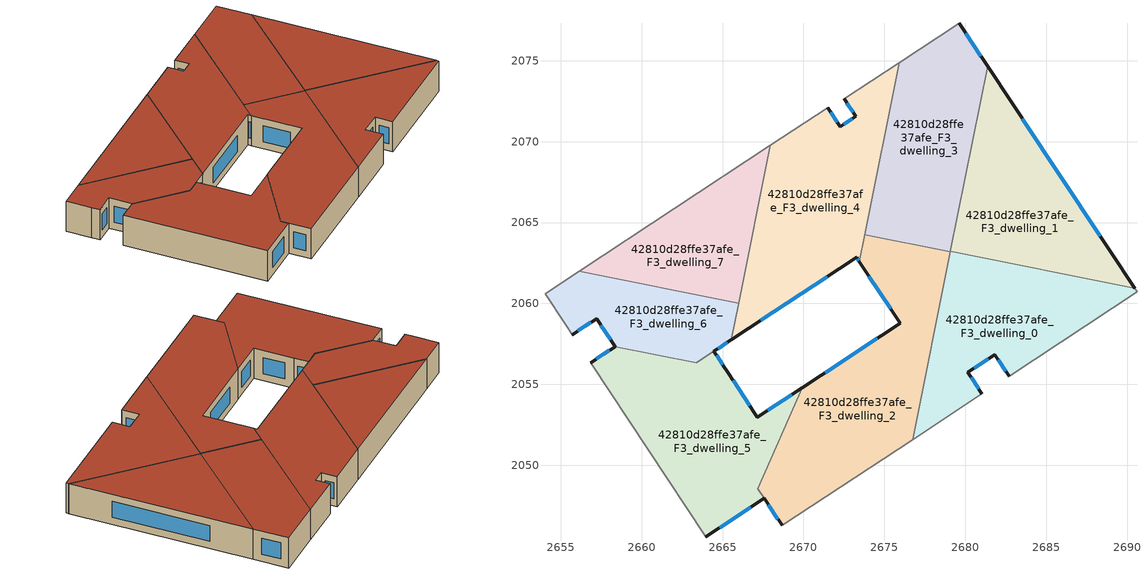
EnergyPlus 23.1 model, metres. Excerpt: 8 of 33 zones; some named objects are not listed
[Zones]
42810d28ffe37afe_F3_dwelling_0
 floor to 42810d28ffe37afe_F2_dwelling_0 (EU_floor_Construction): 2690.47,2060.93 2690.61,2060.71 2682.7,2055.51 2681.82,2056.84 2680.15,2055.75 2681.03,2054.41 2676.75,2051.59 2679.08,2063.21 z9
 wall outside (EU_wall_Construction): 2681.03,2054.41 2680.15,2055.75 2681.82,2056.84 2682.7,2055.51 z9:12
 wall to 42810d28ffe37afe_F3_dwelling_1 (EU_wall_Construction): 2690.47,2060.93 2679.08,2063.21 z9:12
 wall adiabatic (EU_wall_Construction): 2682.7,2055.51 2690.61,2060.71 2690.47,2060.93 / 2676.75,2051.59 2681.03,2054.41 z9:12
 wall to 42810d28ffe37afe_F3_dwelling_2 (EU_wall_Construction): 2679.08,2063.18 2676.75,2051.59 z9:12
 wall to 42810d28ffe37afe_F3_dwelling_3 (EU_wall_Construction): 2679.08,2063.21 2679.08,2063.18 z9:12
 window (EU_Window_Construction): 2682.03,2056.53 2682.5,2055.83 / 2680.54,2056 2681.43,2056.58 / 2680.82,2054.72 2680.35,2055.43 z9.7:11.3
 roof outside (EU_roof_Construction): 2682.7,2055.51 2690.61,2060.71 2690.47,2060.93 2679.08,2063.21 2676.75,2051.59 2681.03,2054.41 2680.15,2055.75 2681.82,2056.84 z12
42810d28ffe37afe_F3_dwelling_1
 floor to 42810d28ffe37afe_F2_dwelling_1 (EU_floor_Construction): 2681.38,2074.65 2690.47,2060.93 2679.08,2063.21 z9
 wall outside (EU_wall_Construction): 2690.47,2060.93 2681.38,2074.65 z9:12
 wall to 42810d28ffe37afe_F3_dwelling_3 (EU_wall_Construction): 2681.38,2074.65 2679.08,2063.21 z9:12
 window (EU_Window_Construction): 2688.33,2064.15 2683.51,2071.43 z9.7:11.3
 roof outside (EU_roof_Construction): 2690.47,2060.93 2681.38,2074.65 2679.08,2063.21 z12
42810d28ffe37afe_F3_dwelling_2
 floor to 42810d28ffe37afe_F2_dwelling_2 (EU_floor_Construction): 2679.08,2063.18 2676.75,2051.59 2668.68,2046.29 2667.18,2048.55 2669.92,2054.8 2675.97,2058.78 2673.46,2062.57 2673.79,2064.25 z9
 wall outside (EU_wall_Construction): 2673.46,2062.57 2675.97,2058.78 2669.92,2054.8 / 2667.58,2047.96 2668.68,2046.29 z9:12
 wall to 42810d28ffe37afe_F3_dwelling_3 (EU_wall_Construction): 2679.08,2063.18 2673.79,2064.25 z9:12
 wall adiabatic (EU_wall_Construction): 2668.68,2046.29 2676.75,2051.59 z9:12
 wall to 42810d28ffe37afe_F3_dwelling_4 (EU_wall_Construction): 2673.8,2064.25 2673.46,2062.57 z9:12
 wall to 42810d28ffe37afe_F3_dwelling_5 (EU_wall_Construction): 2669.92,2054.79 2667.18,2048.55 2667.58,2047.96 z9:12
 window (EU_Window_Construction): 2674.55,2057.85 2671.34,2055.73 / 2674.05,2061.68 2675.38,2059.67 / 2667.84,2047.57 2668.42,2046.68 z9.7:11.3
 roof outside (EU_roof_Construction): 2676.75,2051.59 2679.08,2063.18 2673.79,2064.25 2673.46,2062.57 2675.97,2058.78 2669.92,2054.8 2667.18,2048.55 2668.68,2046.29 z12
42810d28ffe37afe_F3_dwelling_3
 floor to 42810d28ffe37afe_F2_dwelling_3 (EU_floor_Construction): 2679.62,2077.31 2681.38,2074.65 2679.08,2063.18 2673.79,2064.25 2675.93,2074.88 z9
 wall outside (EU_wall_Construction): 2681.38,2074.65 2679.62,2077.31 z9:12
 wall adiabatic (EU_wall_Construction): 2679.62,2077.31 2675.93,2074.88 z9:12
 wall to 42810d28ffe37afe_F3_dwelling_4 (EU_wall_Construction): 2675.93,2074.88 2673.8,2064.25 z9:12
 window (EU_Window_Construction): 2680.96,2075.27 2680.03,2076.68 z9.7:11.3
 roof outside (EU_roof_Construction): 2679.08,2063.18 2681.38,2074.65 2679.62,2077.31 2675.93,2074.88 2673.79,2064.25 z12
42810d28ffe37afe_F3_dwelling_4
 floor to 42810d28ffe37afe_F2_dwelling_4 (EU_floor_Construction): 2675.93,2074.88 2673.46,2062.57 2673.28,2062.84 2665.55,2057.76 2667.96,2069.77 2671.49,2072.09 2672.26,2070.92 2673.24,2071.56 2672.52,2072.63 z9
 wall outside (EU_wall_Construction): 2665.55,2057.76 2673.28,2062.84 2673.46,2062.57 / 2672.52,2072.63 2673.24,2071.56 2672.26,2070.92 2671.49,2072.09 z9:12
 wall adiabatic (EU_wall_Construction): 2675.93,2074.88 2672.52,2072.63 / 2671.49,2072.09 2667.96,2069.77 z9:12
 wall to 42810d28ffe37afe_F3_dwelling_7 (EU_wall_Construction): 2667.96,2069.77 2666,2060.01 z9:12
 wall to 42810d28ffe37afe_F3_dwelling_6 (EU_wall_Construction): 2666,2060.01 2665.55,2057.76 z9:12
 window (EU_Window_Construction): 2673.32,2062.78 2673.42,2062.63 / 2667.36,2058.95 2671.46,2061.65 / 2672.08,2071.19 2671.67,2071.82 / 2673.01,2071.41 2672.49,2071.07 / 2672.69,2072.38 2673.07,2071.81 z9.7:11.3
 roof outside (EU_roof_Construction): 2673.46,2062.57 2675.93,2074.88 2672.52,2072.63 2673.24,2071.56 2672.26,2070.92 2671.49,2072.09 2667.96,2069.77 2665.55,2057.76 2673.28,2062.84 z12
42810d28ffe37afe_F3_dwelling_5
 floor to 42810d28ffe37afe_F2_dwelling_5 (EU_floor_Construction): 2669.92,2054.79 2667.18,2048.55 2667.58,2047.96 2663.98,2045.59 2656.85,2056.34 2658.37,2057.34 2663.38,2056.33 2664.46,2057.04 2665.17,2055.97 2665.19,2055.95 2667.16,2052.97 z9
 wall outside (EU_wall_Construction): 2663.98,2045.59 2667.58,2047.96 / 2658.37,2057.34 2656.85,2056.34 / 2669.92,2054.79 2667.16,2052.97 2665.19,2055.95 2665.17,2055.97 2664.46,2057.04 z9:12
 wall adiabatic (EU_wall_Construction): 2656.85,2056.34 2663.98,2045.59 z9:12
 wall to 42810d28ffe37afe_F3_dwelling_6 (EU_wall_Construction): 2664.46,2057.04 2663.38,2056.33 2658.37,2057.34 z9:12
 window (EU_Window_Construction): 2664.82,2046.15 2666.73,2047.4 / 2658.01,2057.1 2657.21,2056.58 / 2665.01,2056.22 2664.63,2056.79 / 2666.69,2053.67 2665.65,2055.25 / 2669.27,2054.37 2667.81,2053.4 z9.7:11.3
 roof outside (EU_roof_Construction): 2667.58,2047.96 2667.18,2048.55 2669.92,2054.79 2667.16,2052.97 2665.19,2055.95 2665.17,2055.97 2664.46,2057.04 2663.38,2056.33 2658.37,2057.34 2656.85,2056.34 2663.98,2045.59 z12
42810d28ffe37afe_F3_dwelling_6
 floor to 42810d28ffe37afe_F2_dwelling_6 (EU_floor_Construction): 2666,2060.01 2665.55,2057.76 2663.38,2056.33 2658.37,2057.34 2657.22,2059.07 2655.71,2058.07 2655.31,2058.67 2654.03,2060.6 2656.14,2061.99 z9
 wall outside (EU_wall_Construction): 2655.71,2058.07 2657.22,2059.07 2658.37,2057.34 / 2664.47,2057.05 2665.55,2057.76 z9:12
 wall adiabatic (EU_wall_Construction): 2656.14,2061.99 2654.03,2060.6 2655.31,2058.67 2655.71,2058.07 z9:12
 wall to 42810d28ffe37afe_F3_dwelling_7 (EU_wall_Construction): 2666,2060.01 2656.14,2061.99 z9:12
 window (EU_Window_Construction): 2657.49,2058.66 2658.1,2057.75 / 2656.06,2058.31 2656.86,2058.83 / 2664.72,2057.21 2665.29,2057.59 z9.7:11.3
 roof outside (EU_roof_Construction): 2665.55,2057.76 2666,2060.01 2656.14,2061.99 2654.03,2060.6 2655.31,2058.67 2655.71,2058.07 2657.22,2059.07 2658.37,2057.34 2663.38,2056.33 z12
42810d28ffe37afe_F3_dwelling_7
 floor to 42810d28ffe37afe_F2_dwelling_7 (EU_floor_Construction): 2667.96,2069.77 2666,2060.01 2656.14,2061.99 z9
 wall adiabatic (EU_wall_Construction): 2667.96,2069.77 2656.14,2061.99 z9:12
 roof outside (EU_roof_Construction): 2666,2060.01 2667.96,2069.77 2656.14,2061.99 z12
[Building]
EU S2 Campaign: North Axis=0; Terrain=City; Solar Distribution=FullExterior
[Site:Location]
Budapest.Ferenc.Liszt.Intl.AP: Latitude=47.437; Longitude=19.256; Time Zone=1; Elevation=185
[SizingPeriod:WeatherFileDays]
AnnualSizingPeriod: Begin Month=1; Begin Day of Month=1; End Month=12; End Day of Month=31; Day of Week for Start Day=Monday; Use Weather File Daylight Saving Period=No; Use Weather File Rain and Snow Indicators=No
[MATERIAL]
EU_InternalMass_Material: Roughness=MediumRough; Thickness=0.1; Conductivity=1; Density=1800; Specific Heat=900; Thermal Absorptance=0.9; Solar Absorptance=0.7; Visible Absorptance=0.7
[MATERIAL:NOMASS] Roughness=MediumRough; Thermal Absorptance=0.9; Solar Absorptance=0.7; Visible Absorptance=0.7
Name | Thermal Resistance
EU_wall_NoMass | 0.832559
EU_roof_NoMass | 1.39638
EU_floor_NoMass | 0.872794
[WINDOWMATERIAL:SIMPLEGLAZINGSYSTEM]
EU_Window_SimpleGlazing: UFactor=2.79869; Solar Heat Gain Coefficient=0.75; Visible Transmittance=0.75
[CONSTRUCTION]
EU_wall_Construction: EU_wall_NoMass
EU_roof_Construction: EU_roof_NoMass
EU_floor_Construction: EU_floor_NoMass
EU_Window_Construction: EU_Window_SimpleGlazing
EU_InternalMass_Construction: EU_InternalMass_Material
[ZONE] Type=1; Multiplier=1; Ceiling Height=autocalculate; Floor Area=autocalculate; Part of Total Floor Area=Yes
Name | Volume
42810d28ffe37afe_F3_dwelling_0; 42810d28ffe37afe_F3_dwelling_3 | 203.219
42810d28ffe37afe_F3_dwelling_1 | 203.178
42810d28ffe37afe_F3_dwelling_2 | 272.839
42810d28ffe37afe_F3_dwelling_4 | 244.125
42810d28ffe37afe_F3_dwelling_5 | 226.716
42810d28ffe37afe_F3_dwelling_6 | 122.261
42810d28ffe37afe_F3_dwelling_7 | 150.083
[INTERNALMASS] Construction=EU_InternalMass_Construction
Name | Zone or ZoneList | Surface Area
42810d28ffe37afe_F3_dwelling_0_EU_InternalMass | 42810d28ffe37afe_F3_dwelling_0 | 67.7398
42810d28ffe37afe_F3_dwelling_1_EU_InternalMass | 42810d28ffe37afe_F3_dwelling_1 | 67.726
42810d28ffe37afe_F3_dwelling_2_EU_InternalMass | 42810d28ffe37afe_F3_dwelling_2 | 90.9485
42810d28ffe37afe_F3_dwelling_3_EU_InternalMass | 42810d28ffe37afe_F3_dwelling_3 | 67.7397
42810d28ffe37afe_F3_dwelling_4_EU_InternalMass | 42810d28ffe37afe_F3_dwelling_4 | 81.3747
42810d28ffe37afe_F3_dwelling_5_EU_InternalMass | 42810d28ffe37afe_F3_dwelling_5 | 75.5718
42810d28ffe37afe_F3_dwelling_6_EU_InternalMass | 42810d28ffe37afe_F3_dwelling_6 | 40.7539
42810d28ffe37afe_F3_dwelling_7_EU_InternalMass | 42810d28ffe37afe_F3_dwelling_7 | 50.0277
[OTHEREQUIPMENT] Fuel Type=Electricity; Design Level Calculation Method=Watts/Area; Power per Zone Floor Area=1; Fraction Latent=0; Fraction Radiant=0; Fraction Lost=0; Carbon Dioxide Generation Rate=0; EndUse Subcategory=EU_Step8_InternalGains
Name | Zone or ZoneList or Space or SpaceList | Schedule
EU_Step8_InternalGain_42810d28ffe37afe_F3_dwelling_0_f000 | 42810d28ffe37afe_F3_dwelling_0 | EU_Step8_GainSchedule_42810d28ffe37afe_F3_dwelling_0_f000
EU_Step8_InternalGain_42810d28ffe37afe_F3_dwelling_1_f000 | 42810d28ffe37afe_F3_dwelling_1 | EU_Step8_GainSchedule_42810d28ffe37afe_F3_dwelling_1_f000
EU_Step8_InternalGain_42810d28ffe37afe_F3_dwelling_2_f000 | 42810d28ffe37afe_F3_dwelling_2 | EU_Step8_GainSchedule_42810d28ffe37afe_F3_dwelling_2_f000
EU_Step8_InternalGain_42810d28ffe37afe_F3_dwelling_3_f000 | 42810d28ffe37afe_F3_dwelling_3 | EU_Step8_GainSchedule_42810d28ffe37afe_F3_dwelling_3_f000
EU_Step8_InternalGain_42810d28ffe37afe_F3_dwelling_4_f000 | 42810d28ffe37afe_F3_dwelling_4 | EU_Step8_GainSchedule_42810d28ffe37afe_F3_dwelling_4_f000
EU_Step8_InternalGain_42810d28ffe37afe_F3_dwelling_5_f000 | 42810d28ffe37afe_F3_dwelling_5 | EU_Step8_GainSchedule_42810d28ffe37afe_F3_dwelling_5_f000
EU_Step8_InternalGain_42810d28ffe37afe_F3_dwelling_6_f000 | 42810d28ffe37afe_F3_dwelling_6 | EU_Step8_GainSchedule_42810d28ffe37afe_F3_dwelling_6_f000
EU_Step8_InternalGain_42810d28ffe37afe_F3_dwelling_7_f000 | 42810d28ffe37afe_F3_dwelling_7 | EU_Step8_GainSchedule_42810d28ffe37afe_F3_dwelling_7_f000
[ZONEVENTILATION:DESIGNFLOWRATE] Schedule=EU_AlwaysOn; Design Flow Rate Calculation Method=AirChanges/Hour; Air Changes per Hour=0.475469; Ventilation Type=Natural; Fan Pressure Rise=0; Fan Total Efficiency=1; Constant Term Coefficient=1; Temperature Term Coefficient=0; Velocity Term Coefficient=0; Velocity Squared Term Coefficient=0; Minimum Indoor Temperature=-100; Maximum Indoor Temperature=100; Delta Temperature=-100; Minimum Outdoor Temperature=-100; Maximum Outdoor Temperature=100; Maximum Wind Speed=40
Name | Zone or ZoneList or Space or SpaceList
EU_ConstantAir_42810d28ffe37afe_F3_dwelling_0 | 42810d28ffe37afe_F3_dwelling_0
EU_ConstantAir_42810d28ffe37afe_F3_dwelling_1 | 42810d28ffe37afe_F3_dwelling_1
EU_ConstantAir_42810d28ffe37afe_F3_dwelling_2 | 42810d28ffe37afe_F3_dwelling_2
EU_ConstantAir_42810d28ffe37afe_F3_dwelling_3 | 42810d28ffe37afe_F3_dwelling_3
EU_ConstantAir_42810d28ffe37afe_F3_dwelling_4 | 42810d28ffe37afe_F3_dwelling_4
EU_ConstantAir_42810d28ffe37afe_F3_dwelling_5 | 42810d28ffe37afe_F3_dwelling_5
EU_ConstantAir_42810d28ffe37afe_F3_dwelling_6 | 42810d28ffe37afe_F3_dwelling_6
EU_ConstantAir_42810d28ffe37afe_F3_dwelling_7 | 42810d28ffe37afe_F3_dwelling_7
[HVACTEMPLATE:ZONE:IDEALLOADSAIRSYSTEM] System Availability Schedule=EU_AlwaysOn; Maximum Heating Supply Air Temperature=50; Minimum Cooling Supply Air Temperature=13; Maximum Heating Supply Air Humidity Ratio=0.0156; Minimum Cooling Supply Air Humidity Ratio=0.0077; Heating Limit=NoLimit; Cooling Limit=NoLimit; Heating Availability Schedule=EU_AlwaysOn; Cooling Availability Schedule=EU_CoolingOff; Dehumidification Control Type=ConstantSensibleHeatRatio; Cooling Sensible Heat Ratio=0.7; Dehumidification Setpoint=60; Humidification Control Type=None; Humidification Setpoint=30; Outdoor Air Method=None; Outdoor Air Flow Rate per Person=0.00944; Outdoor Air Flow Rate per Zone Floor Area=0; Outdoor Air Flow Rate per Zone=0; Demand Controlled Ventilation Type=None; Outdoor Air Economizer Type=NoEconomizer; Heat Recovery Type=None; Sensible Heat Recovery Effectiveness=0.7; Latent Heat Recovery Effectiveness=0.65
Name | Template Thermostat
42810d28ffe37afe_F3_dwelling_0 | EU_HeatOnly_42810d28ffe37afe_F3_dwelling_0
42810d28ffe37afe_F3_dwelling_1 | EU_HeatOnly_42810d28ffe37afe_F3_dwelling_1
42810d28ffe37afe_F3_dwelling_2 | EU_HeatOnly_42810d28ffe37afe_F3_dwelling_2
42810d28ffe37afe_F3_dwelling_3 | EU_HeatOnly_42810d28ffe37afe_F3_dwelling_3
42810d28ffe37afe_F3_dwelling_4 | EU_HeatOnly_42810d28ffe37afe_F3_dwelling_4
42810d28ffe37afe_F3_dwelling_5 | EU_HeatOnly_42810d28ffe37afe_F3_dwelling_5
42810d28ffe37afe_F3_dwelling_6 | EU_HeatOnly_42810d28ffe37afe_F3_dwelling_6
42810d28ffe37afe_F3_dwelling_7 | EU_HeatOnly_42810d28ffe37afe_F3_dwelling_7
[SIZING:ZONE] Zone Cooling Design Supply Air Temperature Input Method=SupplyAirTemperature; Zone Cooling Design Supply Air Temperature=13; Zone Heating Design Supply Air Temperature Input Method=SupplyAirTemperature; Zone Heating Design Supply Air Temperature=50; Zone Cooling Design Supply Air Humidity Ratio=0.008; Zone Heating Design Supply Air Humidity Ratio=0.008; Cooling Design Air Flow Method=DesignDay; Cooling Design Air Flow Rate=0; Cooling Minimum Air Flow per Zone Floor Area=0.000762; Cooling Minimum Air Flow=0; Cooling Minimum Air Flow Fraction=0.2; Heating Design Air Flow Method=DesignDay; Heating Design Air Flow Rate=0; Heating Maximum Air Flow per Zone Floor Area=0.002032; Heating Maximum Air Flow=0.141576; Heating Maximum Air Flow Fraction=0.3; Account for Dedicated Outdoor Air System=No; Dedicated Outdoor Air System Control Strategy=NeutralSupplyAir; Dedicated Outdoor Air Low Setpoint Temperature for Design=autosize; Dedicated Outdoor Air High Setpoint Temperature for Design=autosize; Zone Load Sizing Method=Sensible Load Only No Latent Load; Zone Latent Cooling Design Supply Air Humidity Ratio Input Method=HumidityRatioDifference; Zone Cooling Design Supply Air Humidity Ratio Difference=0.005; Zone Latent Heating Design Supply Air Humidity Ratio Input Method=HumidityRatioDifference; Zone Humidification Design Supply Air Humidity Ratio Difference=0.005
42810d28ffe37afe_F3_dwelling_0; 42810d28ffe37afe_F3_dwelling_1; 42810d28ffe37afe_F3_dwelling_2; 42810d28ffe37afe_F3_dwelling_3; 42810d28ffe37afe_F3_dwelling_4; 42810d28ffe37afe_F3_dwelling_5; 42810d28ffe37afe_F3_dwelling_6; 42810d28ffe37afe_F3_dwelling_7
[SCHEDULE:CONSTANT]
Name | Hourly Value
EU_AlwaysOn | 1
EU_CoolingOff | 0
[SCHEDULE:FILE] Column Number=1; Rows to Skip at Top=0; Number of Hours of Data=8760; Column Separator=Comma; Interpolate to Timestep=No; Minutes per Item=60; Adjust Schedule for Daylight Savings=Yes
Name | File
EU_Step8_GainSchedule_42810d28ffe37afe_F3_dwelling_0_f000 | ../../schedules/42810d28ffe37afe/42810d28ffe37afe_F3_dwelling_0_f000_gain.csv
EU_Step8_GainSchedule_42810d28ffe37afe_F3_dwelling_1_f000 | ../../schedules/42810d28ffe37afe/42810d28ffe37afe_F3_dwelling_1_f000_gain.csv
EU_Step8_GainSchedule_42810d28ffe37afe_F3_dwelling_2_f000 | ../../schedules/42810d28ffe37afe/42810d28ffe37afe_F3_dwelling_2_f000_gain.csv
EU_Step8_GainSchedule_42810d28ffe37afe_F3_dwelling_3_f000 | ../../schedules/42810d28ffe37afe/42810d28ffe37afe_F3_dwelling_3_f000_gain.csv
EU_Step8_GainSchedule_42810d28ffe37afe_F3_dwelling_4_f000 | ../../schedules/42810d28ffe37afe/42810d28ffe37afe_F3_dwelling_4_f000_gain.csv
EU_Step8_GainSchedule_42810d28ffe37afe_F3_dwelling_5_f000 | ../../schedules/42810d28ffe37afe/42810d28ffe37afe_F3_dwelling_5_f000_gain.csv
EU_Step8_GainSchedule_42810d28ffe37afe_F3_dwelling_6_f000 | ../../schedules/42810d28ffe37afe/42810d28ffe37afe_F3_dwelling_6_f000_gain.csv
EU_Step8_GainSchedule_42810d28ffe37afe_F3_dwelling_7_f000 | ../../schedules/42810d28ffe37afe/42810d28ffe37afe_F3_dwelling_7_f000_gain.csv
